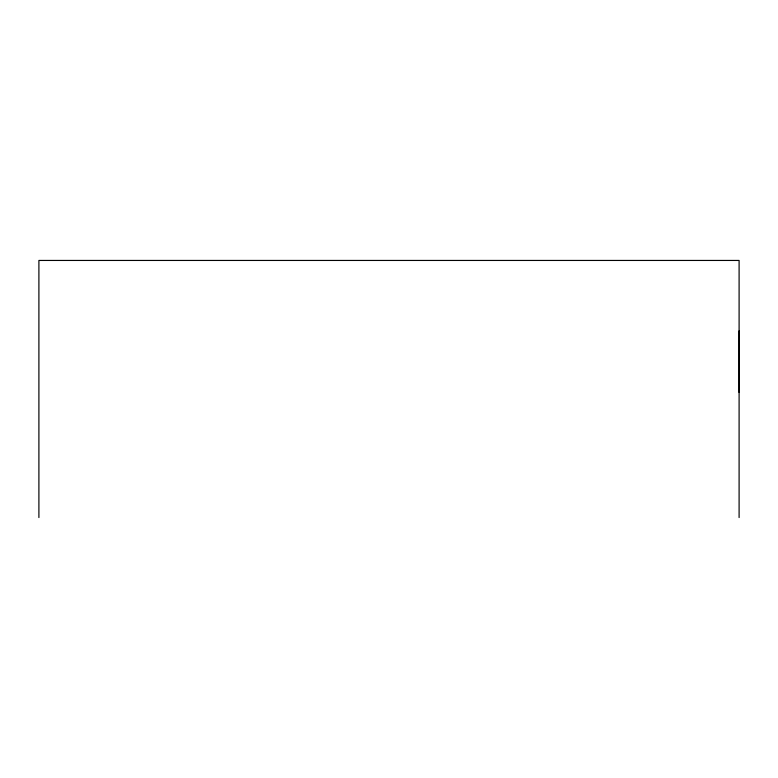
<?xml version="1.0" encoding="UTF-8"?>
<svg xmlns="http://www.w3.org/2000/svg" width="778" height="778" viewBox="0 0 778 778"><rect width="100%" height="100%" fill="white"/><g stroke="black" fill="none" stroke-linecap="round" stroke-linejoin="round"><path stroke-width="1.17" d="M739.1 392.482L739.1 330.874M739.1 517.555L739.1 260.445L38.9 260.445L38.9 517.555"/></g></svg>
